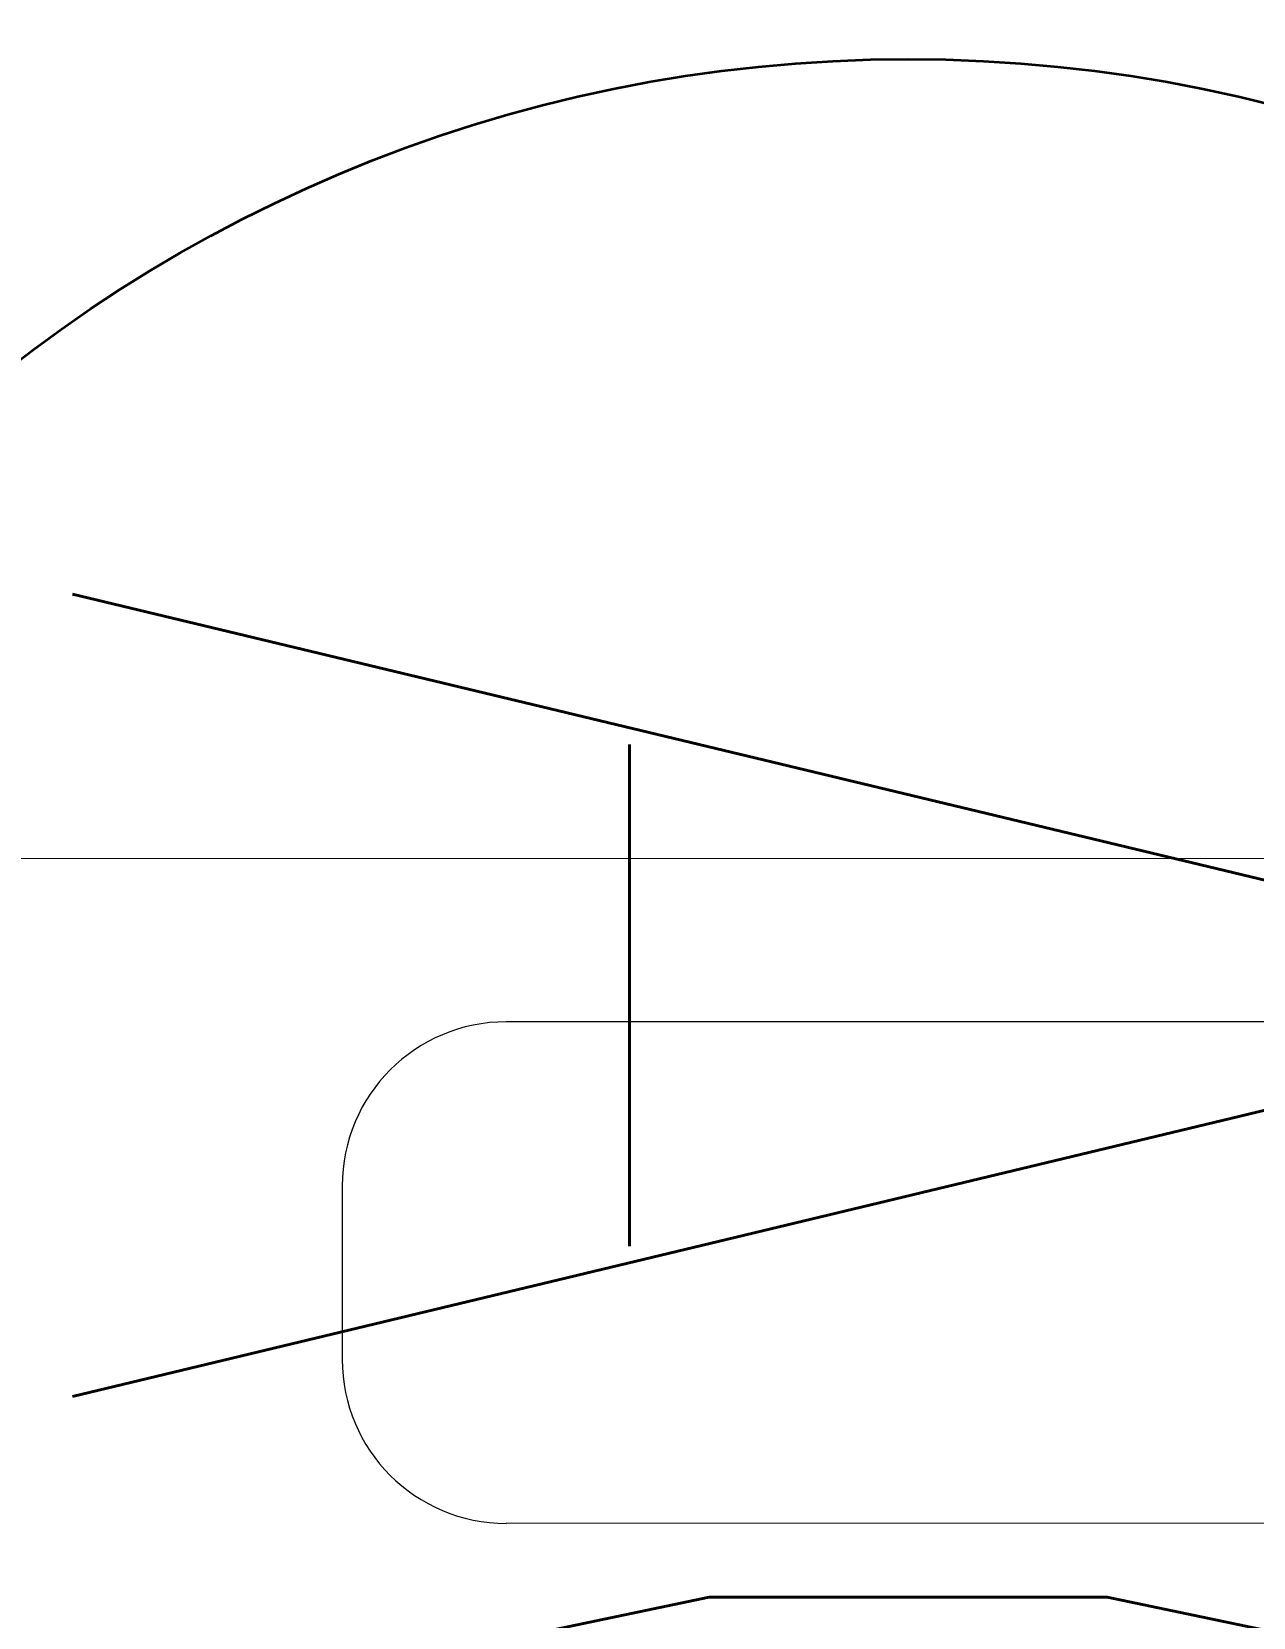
# Model space of a CAD drawing. Header units: inches. Extents: x -12418 to 57169, y -29325 to 19878.
# Drawn here: x 31664.6 to 31810.8, y -8721.7 to -8532 of the extents above; entities that cross this region are included whole.
import ezdxf
from ezdxf import colors
from ezdxf.entities.mleader import LeaderData, LeaderLine
from ezdxf.enums import TextEntityAlignment as Align
from ezdxf.math import Vec2, Vec3

# ---------------------------------------------------------------- set-up
doc = ezdxf.new("R2010")
doc.units = ezdxf.units.IN
doc.header["$LTSCALE"] = 25
doc.header["$MEASUREMENT"] = 0
doc.linetypes.add('DASHDOT', pattern=[25.4, 12.7, -6.35, 0, -6.35])
doc.layers.get('0').update_dxf_attribs({"color": 8})
for name, color, linetype, lineweight in [('00-Ground Floor$0$LOADING', 253, 'Continuous', 5), ('E-LITE-CIRC @ 100', 6, 'Continuous', 25), ('E-LITE-CLNG-CNDT', 6, 'DASHDOT', 35), ('E-POWR-CIRC-NUMB', 6, 'Continuous', 25), ('E-POWR-WALL @ 100', 4, 'Continuous', 35)]:
    doc.layers.add(name, color=color, linetype=linetype, lineweight=lineweight)
doc.layers.add('E-POWR-IDEN', color=101, linetype='Continuous')
doc.styles.add('DC_Simplex', font='SIMPLEX.shx', dxfattribs={"width": 0.7})

# ---------------------------------------------------------------- blocks, each defined once
blk = doc.blocks.new('00-Ground Floor$0$GF21018-P')
at = {"color": 0}
for p, q in [((0.22049, 0.47563), (0.22049, 0.0675)), ((0.24001, 0.32259), (0.24001, 0.14)), ((0.30001, 0.32259), (0.30001, 0.14)), ((0.25963, 0.12039), (0.2804, 0.12039))]:
    blk.add_line(p, q, dxfattribs=at)
for centre, start, end in [((0.25963, 0.14), 180, 270), ((0.2804, 0.14), 270, 0)]:
    blk.add_arc(centre, 0.01962, start, end, dxfattribs=at)
blk = doc.blocks.new('00-Ground Floor')
at = {"layer": '00-Ground Floor$0$LOADING', "extrusion": (-7.77426e-06, 2.24021e-05, 1), "xscale": 1000, "yscale": 1000, "zscale": 1000, "rotation": 269.9985892449481}
blk.add_blockref('00-Ground Floor$0$GF21018-P', (31581.42, -8410.47, -0.44), dxfattribs=at)
blk = doc.blocks.new('*U35')
blk.add_circle((3.2, 0), 1.75)
at = {"layer": 'E-POWR-CIRC-NUMB', "style": 'DC_Simplex', "width": 0.7, "flags": 8}
blk.add_attdef('CIRCUIT', (3.3635, 5.6705), '', height=2, rotation=360, dxfattribs=at)
at = {"layer": 'E-POWR-IDEN', "style": 'DC_Simplex', "width": 0.7, "flags": 8}
blk.add_attdef('TYPE', text='', height=2, rotation=270, dxfattribs=at).set_placement((3.2, 0), align=Align.MIDDLE_CENTER)
blk = doc.blocks.new('ARR0W')
at = {"color": 45}
blk.add_ellipse((0, 0), major_axis=(0.4, 0), ratio=0.4, dxfattribs=at)
at = {"color": 45, "ltscale": 0.5}
blk.add_solid([(-1.4, 0.1667), (-0.4, 0), (-1.4, -0.1667)], dxfattribs=at)

msp = doc.modelspace()

# ---------------------------------------------------------------- block references
at = {"layer": 'E-LITE-CLNG-CNDT'}
msp.add_blockref('00-Ground Floor', (0, 0), dxfattribs=at)
at = {"layer": 'E-POWR-WALL @ 100', "xscale": 100, "yscale": 100, "zscale": 100}
msp.add_blockref('*U35', (31449.51, -8710.31, 0), dxfattribs=at).add_auto_attribs({'TYPE': 'AC'})

# ---------------------------------------------------------------- leaders
at = {"layer": 'E-LITE-CIRC @ 100'}
ml = msp.add_multileader_mtext('Standard', dxfattribs=at)
ml.set_content('{\\Fdc_el_romans|c0;\\W0.8;TO\\Fromans|c0; \\Fsimplex|c0;PP-G\\Fdc_el_romans|c0;F\\Fsimplex|c0;/M32}', color=256, style='DC_Simplex')
ml.set_leader_properties()
ml.set_arrow_properties(name='ARR0W')
ml.build(insert=Vec2(0, 0))
ml.multileader.update_dxf_attribs({"dogleg_length": 200, "arrow_head_size": 140, "scale": 100})
ctx = ml.context
ctx.base_point, ctx.scale, ctx.char_height, ctx.arrow_head_size, ctx.landing_gap_size, ctx.plane_origin, ctx.plane_x_axis, ctx.plane_y_axis = Vec3(31847.23, -8237.23, 0), 100, 200, 140, 140, Vec3(42037.34, -12910.08, 0), Vec3(1, 0.000001, 0), Vec3(-0.000001, 1, 0)
notes = []
notes.append((ctx, [(0, (1, 1, 0), (31738.44, -8237.23, 0), (1, 0.000001, 0), 108.79, [(0, [(31516.89, -8519.93, 0)], 0, [])])]))
ctx.mtext.insert, ctx.mtext.text_direction, ctx.mtext.rotation, ctx.mtext.flow_direction = Vec3(31987.23, -8103.9, 0), Vec3(1, 0.000001, 0), 0.000001, 5
for ctx, leaders in notes:
    for number, flags, end, landing, length, lines in leaders:
        leader = LeaderData()
        leader.index, (leader.has_last_leader_line, leader.has_dogleg_vector, leader.attachment_direction) = number, flags
        leader.last_leader_point, leader.dogleg_vector, leader.dogleg_length = Vec3(end), Vec3(landing), length
        for number, points, colour, breaks in lines:
            line = LeaderLine()
            line.index, line.vertices, line.color, line.breaks = number, Vec3.list(points), colors.encode_raw_color(colour), breaks
            leader.lines.append(line)
        ctx.leaders.append(leader)

doc.saveas('drawing.dxf')
